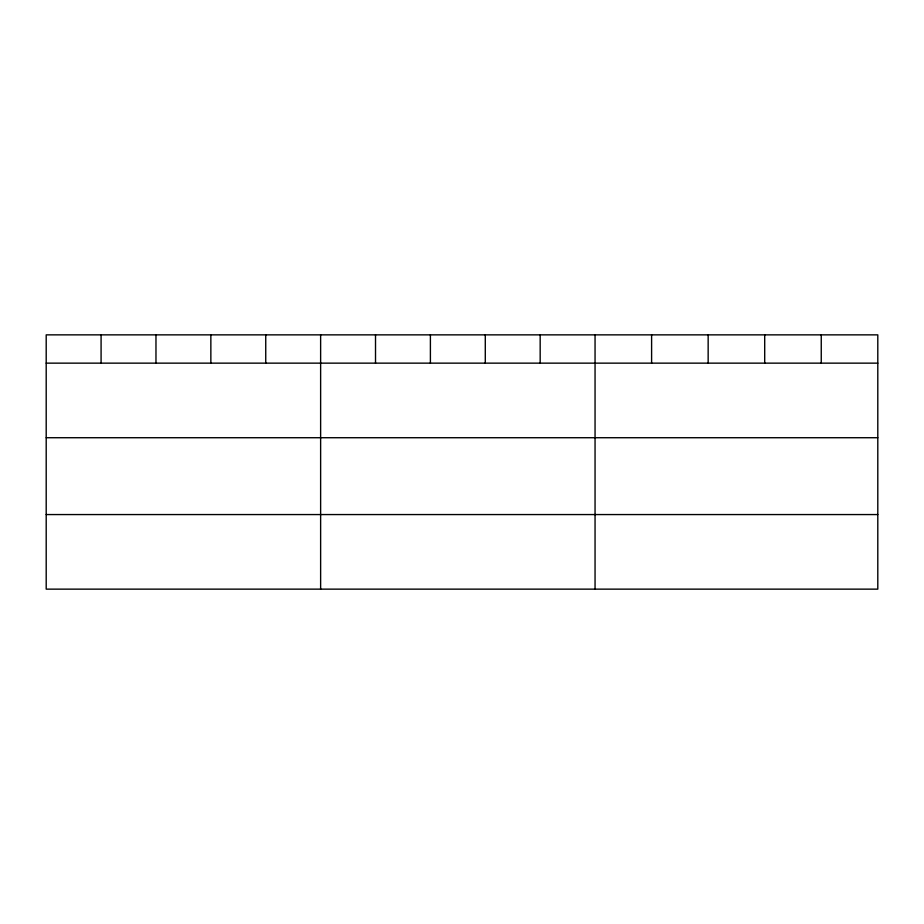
<?xml version="1.0" encoding="UTF-8"?>
<svg xmlns="http://www.w3.org/2000/svg" width="924" height="924" viewBox="0 0 924 924"><rect width="100%" height="100%" fill="white"/><g stroke="black" fill="none" stroke-linecap="round" stroke-linejoin="round"><path stroke-width="1.39" d="M877.8 363.144L877.8 589.142L46.2 589.142L46.2 334.858L877.8 334.858L877.8 363.144L46.2 363.144M46.2 437.722L877.8 437.722M46.2 514.564L877.8 514.564M821.251 334.858L821.251 363.144M764.702 334.858L764.702 363.144M708.154 334.858L708.154 363.144M651.605 334.858L651.605 363.144M595.056 334.858L595.056 589.142M540.17 334.858L540.17 363.144M485.285 334.858L485.285 363.144M430.399 334.858L430.399 363.144M375.514 334.858L375.514 363.144M320.628 334.858L320.628 589.142M265.742 334.858L265.742 363.144M210.857 334.858L210.857 363.144M155.971 334.858L155.971 363.144M101.086 334.858L101.086 363.144"/></g></svg>
